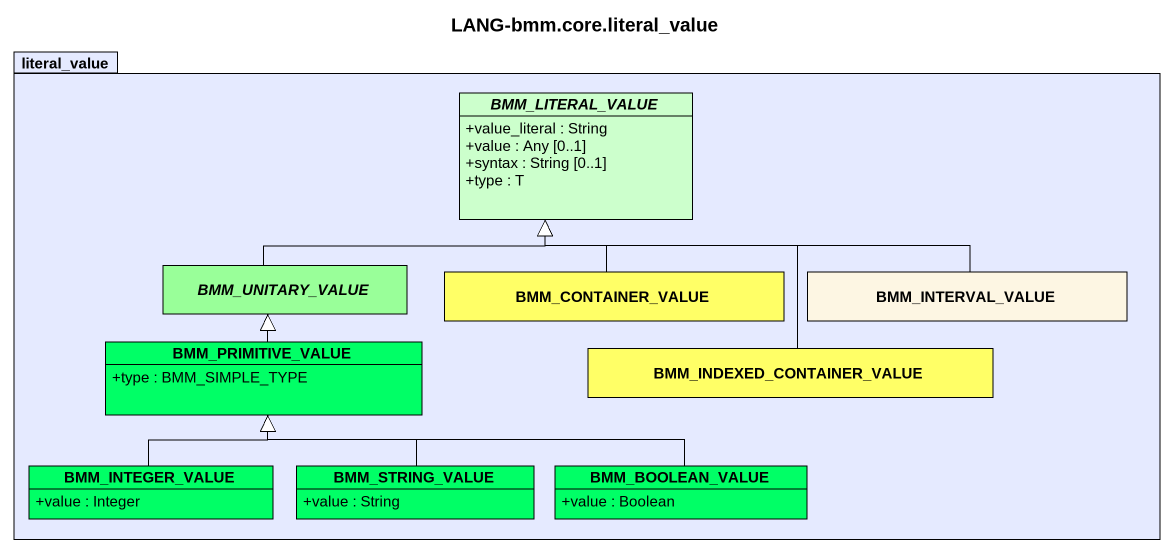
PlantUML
@startuml
title LANG-bmm.core.literal_value
hide circle
hide empty members
skinparam classAttributeIconSize 0
package literal_value #E5EAFF {
  abstract class BMM_LITERAL_VALUE #CCFFCC {
    +value_literal : String
    +value : Any [0..1]
    +syntax : String [0..1]
    +type : T
  }
  abstract class BMM_UNITARY_VALUE #99FF99
  class BMM_CONTAINER_VALUE #FFFF66
  class BMM_INTERVAL_VALUE
  class BMM_PRIMITIVE_VALUE #00FF66 {
    +type : BMM_SIMPLE_TYPE
  }
  class BMM_INDEXED_CONTAINER_VALUE #FFFF66
  class BMM_INTEGER_VALUE #00FF66 {
    +value : Integer
  }
  class BMM_STRING_VALUE #00FF66 {
    +value : String
  }
  class BMM_BOOLEAN_VALUE #00FF66 {
    +value : Boolean
  }
}
BMM_UNITARY_VALUE -right-|> BMM_LITERAL_VALUE
BMM_CONTAINER_VALUE -up-|> BMM_LITERAL_VALUE
BMM_INTERVAL_VALUE -left-|> BMM_LITERAL_VALUE
BMM_PRIMITIVE_VALUE -up-|> BMM_UNITARY_VALUE
BMM_INDEXED_CONTAINER_VALUE -up-|> BMM_LITERAL_VALUE
BMM_INTEGER_VALUE -up-|> BMM_PRIMITIVE_VALUE
BMM_STRING_VALUE -up-|> BMM_PRIMITIVE_VALUE
BMM_BOOLEAN_VALUE -left-|> BMM_PRIMITIVE_VALUE
@enduml
